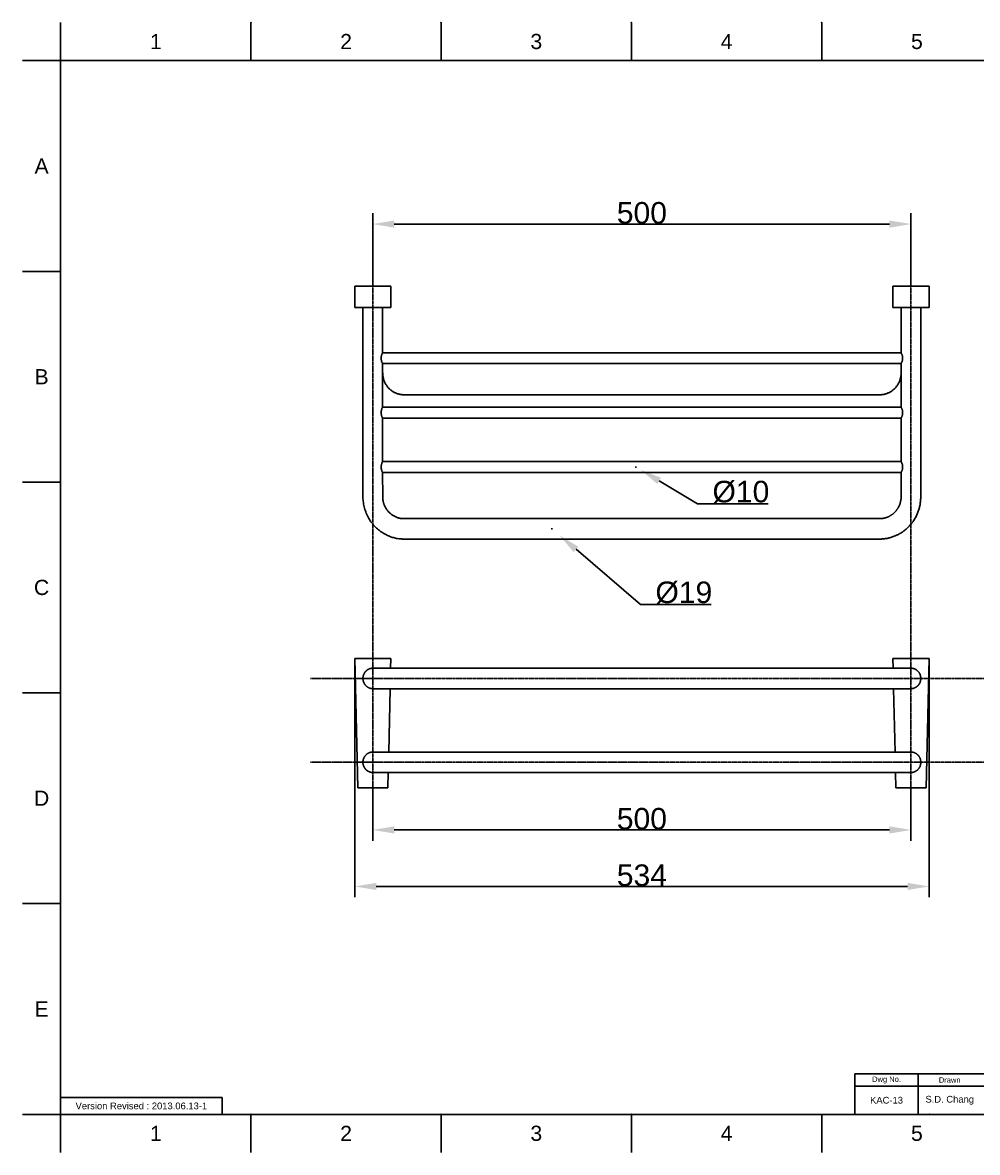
# Model space of a CAD drawing. Header units: millimetres. Extents: x 580 to 2065, y -13 to 1037.
# Drawn here: x 580 to 1467, y -13 to 1037 of the extents above; entities that cross this region are included whole.
import ezdxf

# ---------------------------------------------------------------- set-up
doc = ezdxf.new("R2010")
doc.units = ezdxf.units.MM
doc.header["$LTSCALE"] = 0.1
doc.linetypes.add('CENTER', pattern=[0.6, 0.375, -0.075, 0.075, -0.075])
for name, color, linetype in [('______', 1, 'CENTER'), ('DEFAULT', 7, 'Continuous'), ('FORM', 7, 'Continuous'), ('INLINE', 3, 'Continuous'), ('OUTLINE', 2, 'Continuous'), ('TEXT', 2, 'Continuous')]:
    doc.layers.add(name, color=color, linetype=linetype)
doc.styles.add('ARIAL', font='arial_0.ttf')
doc.styles.get("Standard").update_dxf_attribs({"font": 'arial_0.ttf'})
doc.dimstyles.new('DIMENSION STYLE 01', dxfattribs={"dimtxt": 20, "dimasz": 20, "dimexe": 10, "dimexo": 0.5, "dimgap": 0.09, "dimtad": 1, "dimtoh": 1, "dimdec": 0, "dimzin": 0, "dimdsep": 46, "dimtxsty": 'ARIAL', "dimcen": 0.5, "dimadec": 1, "dimazin": 0, "dimtfac": 1, "dimtdec": 4, "dimtofl": 0, "dimtmove": 0, "dimatfit": 3, "dimfxl": 1, "dimtolj": 1, "dimtzin": 0, "dimarcsym": 0})

# ---------------------------------------------------------------- blocks, each defined once
blk = doc.blocks.new('*D57')
at = {"layer": 'DEFAULT', "color": 0, "lineweight": -2, "transparency": 16777216}
for p, q in [((905.2, 325.2), (905.2, 276.4)), ((1405.2, 325.2), (1405.2, 276.4)), ((925.2, 286.4), (1385.2, 286.4))]:
    blk.add_line(p, q, dxfattribs=at)
at = {"layer": 'DEFAULT', "color": 0, "transparency": 16777216}
for points in [[(925.2, 289.8), (925.2, 283.1), (905.2, 286.4)], [(1385.2, 289.8), (1385.2, 283.1), (1405.2, 286.4)]]:
    blk.add_solid(points, dxfattribs=at)
at = {"layer": 'Defpoints', "color": 0, "transparency": 16777216}
for p in [(905.2, 325.7), (1405.2, 325.7), (1405.2, 286.4)]:
    blk.add_point(p, dxfattribs=at)
at = {"layer": 'DEFAULT', "color": 0, "transparency": 16777216, "insert": (1155.2, 296.7), "char_height": 20, "attachment_point": 5, "style": 'ARIAL'}
blk.add_mtext('\\A1;500', dxfattribs=at)
blk = doc.blocks.new('*D64')
at = {"layer": 'DEFAULT', "color": 0, "lineweight": -2, "transparency": 16777216}
for p, q in [((888.4, 445.2), (888.4, 223.9)), ((1422, 445.2), (1422, 223.9)), ((908.4, 233.9), (1402, 233.9))]:
    blk.add_line(p, q, dxfattribs=at)
at = {"layer": 'DEFAULT', "color": 0, "transparency": 16777216}
for points in [[(908.4, 237.2), (908.4, 230.6), (888.4, 233.9)], [(1402, 237.2), (1402, 230.6), (1422, 233.9)]]:
    blk.add_solid(points, dxfattribs=at)
at = {"layer": 'Defpoints', "color": 0, "transparency": 16777216}
for p in [(888.4, 445.7), (1422, 445.7), (1422, 233.9)]:
    blk.add_point(p, dxfattribs=at)
at = {"layer": 'DEFAULT', "color": 0, "transparency": 16777216, "insert": (1155.2, 244.2), "char_height": 20, "attachment_point": 5, "style": 'ARIAL'}
blk.add_mtext('\\A1;534', dxfattribs=at)
blk = doc.blocks.new('*D65')
at = {"layer": 'DEFAULT', "color": 0, "lineweight": -2, "transparency": 16777216}
for p, q in [((905.2, 792.3), (905.2, 859.5)), ((1405.2, 792.3), (1405.2, 859.5)), ((925.2, 849.5), (1385.2, 849.5))]:
    blk.add_line(p, q, dxfattribs=at)
at = {"layer": 'DEFAULT', "color": 0, "transparency": 16777216}
for points in [[(925.2, 852.8), (925.2, 846.1), (905.2, 849.5)], [(1385.2, 852.8), (1385.2, 846.1), (1405.2, 849.5)]]:
    blk.add_solid(points, dxfattribs=at)
at = {"layer": 'Defpoints', "color": 0, "transparency": 16777216}
for p in [(1405.2, 849.5), (905.2, 791.8), (1405.2, 791.8)]:
    blk.add_point(p, dxfattribs=at)
at = {"layer": 'DEFAULT', "color": 0, "transparency": 16777216, "insert": (1155.2, 859.8), "char_height": 20, "attachment_point": 5, "style": 'ARIAL'}
blk.add_mtext('\\A1;500', dxfattribs=at)
blk = doc.blocks.new('*D62')
at = {"layer": 'DEFAULT', "color": 0, "lineweight": -2, "transparency": 16777216}
for p, q in [((1149.2, 623.7), (1150.2, 623.7)), ((1149.7, 623.2), (1149.7, 624.2)), ((1206.9, 589.6), (1171.2, 610.9)), ((1272.4, 589.6), (1206.9, 589.6))]:
    blk.add_line(p, q, dxfattribs=at)
at = {"layer": 'DEFAULT', "color": 0, "transparency": 16777216}
blk.add_solid([(1172.9, 613.7), (1169.5, 608), (1154, 621.1)], dxfattribs=at)
at = {"layer": 'Defpoints', "color": 0, "transparency": 16777216}
for p in [(1145.4, 626.2), (1154, 621.1)]:
    blk.add_point(p, dxfattribs=at)
at = {"layer": 'DEFAULT', "color": 0, "transparency": 16777216, "insert": (1247.2, 600.5), "char_height": 20, "attachment_point": 5, "style": 'ARIAL'}
blk.add_mtext('\\A1;Ø10', dxfattribs=at)
blk = doc.blocks.new('*D59')
at = {"layer": 'DEFAULT', "color": 0, "lineweight": -2, "transparency": 16777216}
for p, q in [((1071.1, 566.3), (1072.1, 566.3)), ((1071.6, 565.8), (1071.6, 566.8)), ((1153.8, 496), (1094, 547.2)), ((1219.5, 496), (1153.8, 496))]:
    blk.add_line(p, q, dxfattribs=at)
at = {"layer": 'DEFAULT', "color": 0, "transparency": 16777216}
blk.add_solid([(1096.2, 549.7), (1091.8, 544.6), (1078.8, 560.1)], dxfattribs=at)
at = {"layer": 'Defpoints', "color": 0, "transparency": 16777216}
for p in [(1064.3, 572.5), (1078.8, 560.1)]:
    blk.add_point(p, dxfattribs=at)
at = {"layer": 'DEFAULT', "color": 0, "transparency": 16777216, "insert": (1194.2, 506.9), "char_height": 20, "attachment_point": 5, "style": 'ARIAL'}
blk.add_mtext('\\A1;Ø19', dxfattribs=at)

msp = doc.modelspace()

# ---------------------------------------------------------------- linework, layer by layer
for p, q in [((615.2, 1001.4), (615.2, 1036.7)), ((792, 1001.4), (792, 1036.7)), ((968.7, 1001.4), (968.7, 1036.7)), ((1145.5, 1001.4), (1145.5, 1036.7)), ((1322.3, 1001.4), (1322.3, 1036.7)), ((615.2, 1001.4), (579.9, 1001.4)), ((2029.4, 1001.4), (615.2, 1001.4)), ((615.2, 1001.4), (615.2, 22.1)), ((615.2, 805.5), (579.9, 805.5)), ((615.2, 609.7), (579.9, 609.7)), ((615.2, 413.8), (579.9, 413.8)), ((615.2, 217.9), (579.9, 217.9)), ((615.2, 22.1), (579.9, 22.1)), ((615.2, 22.1), (2029.4, 22.1)), ((615.2, 22.1), (615.2, -13.3)), ((792, 22.1), (792, -13.3)), ((968.7, 22.1), (968.7, -13.3)), ((1145.5, 22.1), (1145.5, -13.3)), ((1322.3, 22.1), (1322.3, -13.3))]:
    msp.add_line(p, q)
for p in [(792, 1036.7), (968.7, 1036.7), (1145.5, 1036.7), (1322.3, 1036.7), (792, 22.1), (968.7, 22.1), (1145.5, 22.1), (1422.3, 22.1)]:
    msp.add_point(p)
at = {"layer": '______'}
for p, q in [((905.2, 813.4), (905.2, 295.7)), ((1405.2, 813.4), (1405.2, 295.7)), ((847.2, 427.2), (1828.6, 427.2)), ((847.2, 349.3), (1828.6, 349.3))]:
    msp.add_line(p, q, dxfattribs=at)
at = {"layer": 'FORM'}
for p, q in [((1353.1, 59.6), (2029.4, 59.6)), ((1353.1, 59.6), (1353.1, 22.1)), ((1411.9, 59.6), (1411.9, 22.1)), ((1529.4, 48.3), (1353.1, 48.3))]:
    msp.add_line(p, q, dxfattribs=at)
msp.add_lwpolyline([(615.2, 22.1), (765.2, 22.1), (765.2, 37.7), (615.2, 37.7)], close=True, dxfattribs=at)
at = {"layer": 'INLINE'}
for p, q in [((922, 791.8), (888.4, 791.8)), ((888.4, 791.8), (888.4, 771.8)), ((922, 771.8), (922, 791.8)), ((1388.4, 771.8), (1388.4, 791.8)), ((1388.4, 791.8), (1422, 791.8)), ((1422, 791.8), (1422, 771.8)), ((888.4, 771.8), (922, 771.8)), ((1422, 771.8), (1388.4, 771.8)), ((891.2, 325.7), (888.4, 445.7)), ((888.4, 445.7), (922, 445.7)), ((922, 445.7), (921.8, 436.7)), ((1422, 445.7), (1388.4, 445.7)), ((1388.4, 445.7), (1388.6, 436.7)), ((1419.2, 325.7), (1422, 445.7)), ((899.7, 434.8), (899.7, 434.8)), ((899.9, 434.9), (899.8, 434.9)), ((900.1, 435.1), (900.1, 435.1)), ((921.4, 417.7), (920, 358.8)), ((1389.1, 417.7), (1390.5, 358.8)), ((899.9, 357), (899.8, 357)), ((900, 357.1), (900, 357.1)), ((900.1, 357.2), (900.1, 357.2)), ((900.2, 357.3), (900.2, 357.3)), ((898.8, 342.5), (898.9, 342.4)), ((919.5, 339.8), (919.2, 325.7)), ((1390.9, 339.8), (1391.2, 325.7)), ((919.2, 325.7), (891.2, 325.7)), ((1391.2, 325.7), (1419.2, 325.7))]:
    msp.add_line(p, q, dxfattribs=at)
at = {"layer": 'OUTLINE'}
for p, q in [((896.1, 595.3), (896.1, 771.8)), ((914.3, 729.8), (914.3, 771.8)), ((1396.1, 771.8), (1396.1, 729.8)), ((1414.3, 771.8), (1414.3, 595.3)), ((913, 725.6), (913.1, 725.9)), ((913, 725.3), (913, 725.6)), ((913, 724.9), (913, 725.3)), ((913, 724.6), (913, 724.9)), ((913, 724.3), (913, 724.6)), ((913.1, 726.3), (913.2, 726.6)), ((913.1, 725.9), (913.1, 726.3)), ((913.2, 726.9), (913.3, 727.3)), ((913.2, 726.6), (913.2, 726.9)), ((913.3, 727.3), (913.4, 727.6)), ((913.4, 727.6), (913.5, 727.9)), ((913.5, 727.9), (913.6, 728.2)), ((913.6, 728.2), (913.7, 728.6)), ((913.7, 728.6), (913.9, 728.9)), ((913.9, 728.9), (914, 729.2)), ((914, 729.2), (914.2, 729.5)), ((914.2, 729.5), (914.3, 729.8)), ((1396.1, 729.8), (914.3, 729.8)), ((1396.1, 729.8), (1396.2, 729.5)), ((1396.2, 729.5), (1396.4, 729.2)), ((1396.4, 729.2), (1396.5, 728.9)), ((1396.5, 728.9), (1396.7, 728.6)), ((1396.7, 728.6), (1396.8, 728.2)), ((1396.8, 728.2), (1396.9, 727.9)), ((1396.9, 727.9), (1397, 727.6)), ((1397, 727.6), (1397.1, 727.3)), ((1397.1, 727.3), (1397.2, 726.9)), ((1397.2, 726.9), (1397.3, 726.6)), ((1397.3, 726.6), (1397.3, 726.3)), ((1397.3, 726.3), (1397.4, 725.9)), ((1397.4, 725.9), (1397.4, 725.6)), ((1397.4, 725.6), (1397.4, 725.3)), ((1397.4, 725.3), (1397.4, 724.9)), ((1397.4, 724.9), (1397.4, 724.6)), ((1397.4, 724.6), (1397.4, 724.3)), ((896.1, 711.1), (896.1, 714.1)), ((913, 723.9), (913, 724.3)), ((913.1, 723.6), (913, 723.9)), ((913.1, 723.2), (913.1, 723.6)), ((913.2, 722.9), (913.1, 723.2)), ((913.2, 722.6), (913.2, 722.9)), ((913.3, 722.3), (913.2, 722.6)), ((913.4, 721.9), (913.3, 722.3)), ((913.5, 721.6), (913.4, 721.9)), ((913.6, 721.3), (913.5, 721.6)), ((913.7, 721), (913.6, 721.3)), ((913.9, 720.7), (913.7, 721)), ((914, 720.4), (913.9, 720.7)), ((914.2, 720.1), (914, 720.4)), ((914.3, 719.8), (914.2, 720.1)), ((1396.1, 719.8), (914.3, 719.8)), ((914.3, 679.2), (914.3, 719.8)), ((1396.2, 720.1), (1396.1, 719.8)), ((1396.1, 679.2), (1396.1, 719.8)), ((1396.4, 720.4), (1396.2, 720.1)), ((1396.5, 720.7), (1396.4, 720.4)), ((1396.7, 721), (1396.5, 720.7)), ((1396.8, 721.3), (1396.7, 721)), ((1396.9, 721.6), (1396.8, 721.3)), ((1397, 721.9), (1396.9, 721.6)), ((1397.1, 722.3), (1397, 721.9)), ((1397.2, 722.6), (1397.1, 722.3)), ((1397.3, 722.9), (1397.2, 722.6)), ((1397.4, 723.6), (1397.3, 723.2)), ((1397.3, 723.2), (1397.3, 722.9)), ((1397.4, 724.3), (1397.4, 723.9)), ((1397.4, 723.9), (1397.4, 723.6)), ((914.3, 711.6), (914.4, 711)), ((914.4, 711), (914.4, 710.3)), ((914.4, 710.3), (914.4, 709.7)), ((914.4, 709.7), (914.5, 709.1)), ((914.5, 709.1), (914.5, 708.6)), ((914.5, 708.6), (914.6, 708)), ((914.6, 708), (914.7, 707.4)), ((914.7, 707.4), (914.9, 706.8)), ((914.9, 706.8), (915, 706.2)), ((915, 706.2), (915.2, 705.6)), ((915.2, 705.6), (915.3, 705)), ((915.3, 705), (915.5, 704.4)), ((915.5, 704.4), (915.7, 703.8)), ((915.7, 703.8), (916, 703.2)), ((1394.5, 703.2), (1394.7, 703.8)), ((1394.7, 703.8), (1394.9, 704.4)), ((1394.9, 704.4), (1395.1, 705)), ((1395.1, 705), (1395.3, 705.6)), ((1395.3, 705.6), (1395.4, 706.2)), ((1395.4, 706.2), (1395.6, 706.8)), ((1395.6, 706.8), (1395.7, 707.4)), ((1395.7, 707.4), (1395.8, 708)), ((1395.8, 708), (1395.9, 708.6)), ((1395.9, 708.6), (1396, 709.2)), ((1396, 709.7), (1396.1, 710.3)), ((1396, 709.2), (1396, 709.7)), ((1396.1, 710.9), (1396.1, 711.5)), ((1396.1, 710.3), (1396.1, 710.9)), ((1414.3, 713.4), (1414.3, 711.1)), ((916, 703.2), (916.2, 702.6)), ((916.2, 702.6), (916.5, 702)), ((916.5, 702), (916.8, 701.5)), ((916.8, 701.5), (917.1, 700.9)), ((917.1, 700.9), (917.4, 700.4)), ((917.4, 700.4), (917.8, 699.8)), ((917.8, 699.8), (918.1, 699.3)), ((918.1, 699.3), (918.5, 698.8)), ((918.5, 698.8), (918.9, 698.2)), ((918.9, 698.2), (919.3, 697.7)), ((919.3, 697.7), (919.8, 697.2)), ((919.8, 697.2), (920.2, 696.8)), ((920.2, 696.8), (920.7, 696.3)), ((920.7, 696.3), (921.1, 695.9)), ((921.1, 695.9), (921.6, 695.5)), ((921.6, 695.5), (922.1, 695)), ((922.1, 695), (922.6, 694.7)), ((922.6, 694.7), (923.2, 694.3)), ((923.2, 694.3), (923.7, 693.9)), ((923.7, 693.9), (924.2, 693.6)), ((924.2, 693.6), (924.8, 693.3)), ((924.8, 693.3), (925.3, 693)), ((1385.1, 693), (1385.7, 693.3)), ((1385.7, 693.3), (1386.2, 693.6)), ((1386.2, 693.6), (1386.7, 693.9)), ((1386.7, 693.9), (1387.3, 694.3)), ((1387.3, 694.3), (1387.8, 694.7)), ((1387.8, 694.7), (1388.3, 695)), ((1388.3, 695), (1388.8, 695.5)), ((1388.8, 695.5), (1389.3, 695.9)), ((1389.3, 695.9), (1389.8, 696.3)), ((1389.8, 696.3), (1390.2, 696.8)), ((1390.2, 696.8), (1390.7, 697.2)), ((1390.7, 697.2), (1391.1, 697.7)), ((1391.1, 697.7), (1391.5, 698.2)), ((1391.5, 698.2), (1391.9, 698.8)), ((1391.9, 698.8), (1392.3, 699.3)), ((1392.3, 699.3), (1392.6, 699.8)), ((1392.6, 699.8), (1393, 700.4)), ((1393, 700.4), (1393.3, 700.9)), ((1393.3, 700.9), (1393.6, 701.5)), ((1393.6, 701.5), (1393.9, 702)), ((1393.9, 702), (1394.2, 702.6)), ((1394.2, 702.6), (1394.5, 703.2)), ((925.3, 693), (925.9, 692.7)), ((925.9, 692.7), (926.4, 692.5)), ((926.4, 692.5), (927, 692.2)), ((927, 692.2), (927.6, 692)), ((927.6, 692), (928.1, 691.8)), ((928.1, 691.8), (928.7, 691.6)), ((928.7, 691.6), (929.3, 691.5)), ((929.3, 691.5), (929.9, 691.3)), ((929.9, 691.3), (930.5, 691.2)), ((930.5, 691.2), (931, 691.1)), ((931, 691.1), (931.6, 691)), ((931.6, 691), (932.2, 691)), ((932.2, 691), (932.7, 690.9)), ((932.7, 690.9), (933, 690.9)), ((933, 690.9), (933.3, 690.9)), ((933.3, 690.9), (1371.2, 690.9)), ((1371.2, 690.9), (1377.1, 690.9)), ((1377.1, 690.9), (1377.4, 690.9)), ((1377.4, 690.9), (1377.7, 690.9)), ((1377.7, 690.9), (1378.3, 691)), ((1378.3, 691), (1378.8, 691)), ((1378.8, 691), (1379.4, 691.1)), ((1379.4, 691.1), (1380, 691.2)), ((1380, 691.2), (1380.5, 691.3)), ((1380.5, 691.3), (1381.1, 691.5)), ((1381.1, 691.5), (1381.7, 691.6)), ((1381.7, 691.6), (1382.3, 691.8)), ((1382.3, 691.8), (1382.9, 692)), ((1382.9, 692), (1383.4, 692.2)), ((1383.4, 692.2), (1384, 692.5)), ((1384, 692.5), (1384.5, 692.7)), ((1384.5, 692.7), (1385.1, 693)), ((913, 675.1), (913.1, 675.4)), ((913, 674.7), (913, 675.1)), ((913, 674.4), (913, 674.7)), ((913, 674.1), (913, 674.4)), ((913, 673.7), (913, 674.1)), ((913, 673.4), (913, 673.7)), ((913.1, 673), (913, 673.4)), ((913.1, 675.7), (913.2, 676.1)), ((913.1, 675.4), (913.1, 675.7)), ((913.1, 672.7), (913.1, 673)), ((913.2, 672.4), (913.1, 672.7)), ((913.2, 676.4), (913.3, 676.7)), ((913.2, 676.1), (913.2, 676.4)), ((913.2, 672), (913.2, 672.4)), ((913.3, 671.7), (913.2, 672)), ((913.3, 676.7), (913.4, 677.1)), ((913.4, 677.1), (913.5, 677.4)), ((913.5, 677.4), (913.6, 677.7)), ((913.6, 677.7), (913.7, 678)), ((913.7, 678), (913.9, 678.3)), ((913.9, 678.3), (914, 678.6)), ((914, 678.6), (914.2, 678.9)), ((914.2, 678.9), (914.3, 679.2)), ((914.3, 679.2), (1396.1, 679.2)), ((1396.1, 679.2), (1396.2, 678.9)), ((1396.2, 678.9), (1396.4, 678.6)), ((1396.4, 678.6), (1396.5, 678.3)), ((1396.5, 678.3), (1396.7, 678)), ((1396.7, 678), (1396.8, 677.7)), ((1396.8, 677.7), (1396.9, 677.4)), ((1396.9, 677.4), (1397, 677.1)), ((1397, 677.1), (1397.1, 676.7)), ((1397.1, 676.7), (1397.2, 676.4)), ((1397.2, 672), (1397.1, 671.7)), ((1397.2, 676.4), (1397.3, 676.1)), ((1397.3, 672.4), (1397.2, 672)), ((1397.3, 676.1), (1397.3, 675.7)), ((1397.3, 675.7), (1397.4, 675.4)), ((1397.4, 673), (1397.3, 672.7)), ((1397.3, 672.7), (1397.3, 672.4)), ((1397.4, 675.4), (1397.4, 675.1)), ((1397.4, 675.1), (1397.4, 674.7)), ((1397.4, 674.7), (1397.4, 674.4)), ((1397.4, 674.4), (1397.4, 674.1)), ((1397.4, 674.1), (1397.4, 673.7)), ((1397.4, 673.7), (1397.4, 673.4)), ((1397.4, 673.4), (1397.4, 673)), ((913.4, 671.4), (913.3, 671.7)), ((913.5, 671.1), (913.4, 671.4)), ((913.6, 670.7), (913.5, 671.1)), ((913.7, 670.4), (913.6, 670.7)), ((913.9, 670.1), (913.7, 670.4)), ((914, 669.8), (913.9, 670.1)), ((914.2, 669.5), (914, 669.8)), ((914.3, 669.2), (914.2, 669.5)), ((914.3, 669.2), (914.3, 628.7)), ((1396.1, 669.2), (914.3, 669.2)), ((1396.2, 669.5), (1396.1, 669.2)), ((1396.1, 628.7), (1396.1, 669.2)), ((1396.4, 669.8), (1396.2, 669.5)), ((1396.5, 670.1), (1396.4, 669.8)), ((1396.7, 670.4), (1396.5, 670.1)), ((1396.8, 670.7), (1396.7, 670.4)), ((1396.9, 671.1), (1396.8, 670.7)), ((1397, 671.4), (1396.9, 671.1)), ((1397.1, 671.7), (1397, 671.4)), ((913.1, 624.9), (913, 624.5)), ((913, 624.5), (913, 624.2)), ((913, 624.2), (913, 623.8)), ((913, 623.8), (913, 623.5)), ((913, 623.5), (913, 623.2)), ((913, 623.2), (913, 622.8)), ((913, 622.8), (913.1, 622.5)), ((913.2, 625.5), (913.1, 625.2)), ((913.1, 625.2), (913.1, 624.9)), ((913.1, 622.5), (913.1, 622.2)), ((913.1, 622.2), (913.2, 621.8)), ((913.3, 626.2), (913.2, 625.9)), ((913.2, 625.9), (913.2, 625.5)), ((913.2, 621.8), (913.2, 621.5)), ((913.2, 621.5), (913.3, 621.2)), ((913.4, 626.5), (913.3, 626.2)), ((913.3, 621.2), (913.4, 620.8)), ((913.5, 626.8), (913.4, 626.5)), ((913.4, 620.8), (913.5, 620.5)), ((913.6, 627.2), (913.5, 626.8)), ((913.5, 620.5), (913.6, 620.2)), ((913.7, 627.5), (913.6, 627.2)), ((913.6, 620.2), (913.7, 619.9)), ((913.9, 627.8), (913.7, 627.5)), ((913.7, 619.9), (913.9, 619.6)), ((914, 628.1), (913.9, 627.8)), ((913.9, 619.6), (914, 619.3)), ((914.2, 628.4), (914, 628.1)), ((914.3, 628.7), (914.2, 628.4)), ((1396.1, 628.7), (914.3, 628.7)), ((1396.2, 628.4), (1396.1, 628.7)), ((1396.4, 628.1), (1396.2, 628.4)), ((1396.5, 627.8), (1396.4, 628.1)), ((1396.4, 619.3), (1396.5, 619.6)), ((1396.7, 627.5), (1396.5, 627.8)), ((1396.5, 619.6), (1396.7, 619.9)), ((1396.8, 627.2), (1396.7, 627.5)), ((1396.7, 619.9), (1396.8, 620.2)), ((1396.9, 626.8), (1396.8, 627.2)), ((1396.8, 620.2), (1396.9, 620.5)), ((1397, 626.5), (1396.9, 626.8)), ((1396.9, 620.5), (1397, 620.8)), ((1397.1, 626.2), (1397, 626.5)), ((1397, 620.8), (1397.1, 621.2)), ((1397.2, 625.9), (1397.1, 626.2)), ((1397.1, 621.2), (1397.2, 621.5)), ((1397.3, 625.5), (1397.2, 625.9)), ((1397.2, 621.5), (1397.3, 621.8)), ((1397.3, 625.2), (1397.3, 625.5)), ((1397.4, 624.9), (1397.3, 625.2)), ((1397.3, 622.2), (1397.4, 622.5)), ((1397.3, 621.8), (1397.3, 622.2)), ((1397.4, 624.5), (1397.4, 624.9)), ((1397.4, 624.2), (1397.4, 624.5)), ((1397.4, 623.8), (1397.4, 624.2)), ((1397.4, 623.5), (1397.4, 623.8)), ((1397.4, 623.2), (1397.4, 623.5)), ((1397.4, 622.8), (1397.4, 623.2)), ((1397.4, 622.5), (1397.4, 622.8)), ((914, 619.3), (914.2, 619)), ((914.2, 619), (914.3, 618.7)), ((914.3, 618.7), (1396.1, 618.7)), ((914.3, 618.7), (914.4, 595.8)), ((1396.1, 618.7), (1396.2, 619)), ((1396.1, 596.8), (1396.1, 618.7)), ((1396.2, 619), (1396.4, 619.3)), ((896.1, 594.2), (896.1, 595.3)), ((896.2, 593), (896.1, 594.2)), ((896.3, 591.9), (896.2, 593)), ((896.5, 590.6), (896.3, 591.9)), ((896.7, 589.3), (896.5, 590.6)), ((896.9, 588), (896.7, 589.3)), ((897.2, 586.8), (896.9, 588)), ((914.4, 595.8), (914.4, 595)), ((914.4, 595), (914.4, 594.6)), ((914.4, 594.6), (914.4, 594.2)), ((914.4, 594.2), (914.5, 593.7)), ((914.5, 593.7), (914.6, 593.3)), ((914.6, 593.3), (914.6, 592.8)), ((914.6, 592.8), (914.7, 592.3)), ((914.7, 592.3), (914.8, 591.8)), ((914.8, 591.8), (914.9, 591.4)), ((914.9, 591.4), (915, 590.9)), ((915, 590.9), (915.2, 590.5)), ((915.2, 590.5), (915.3, 590.1)), ((915.3, 590.1), (915.4, 589.7)), ((915.4, 589.7), (915.5, 589.3)), ((915.5, 589.3), (915.7, 588.8)), ((915.7, 588.8), (915.9, 588.4)), ((915.9, 588.4), (916, 588)), ((916, 588), (916.3, 587.4)), ((1394.3, 587.8), (1394.5, 588.3)), ((1394.5, 588.3), (1394.7, 588.8)), ((1394.7, 588.8), (1394.9, 589.3)), ((1394.9, 589.3), (1395.1, 589.9)), ((1395.1, 589.9), (1395.2, 590.4)), ((1395.2, 590.4), (1395.4, 590.9)), ((1395.4, 590.9), (1395.5, 591.5)), ((1395.5, 591.5), (1395.6, 592)), ((1395.6, 592), (1395.7, 592.5)), ((1395.7, 592.5), (1395.8, 593.1)), ((1395.8, 593.1), (1395.9, 593.6)), ((1395.9, 593.6), (1396, 594.2)), ((1396, 595.1), (1396.1, 595.5)), ((1396, 594.7), (1396, 595.1)), ((1396, 594.2), (1396, 594.7)), ((1396.1, 595.5), (1396.1, 596.8)), ((1413.6, 588.6), (1413.4, 587.7)), ((1413.8, 589.6), (1413.6, 588.6)), ((1413.9, 590.5), (1413.8, 589.6)), ((1414.1, 591.4), (1413.9, 590.5)), ((1414.2, 592.4), (1414.1, 591.4)), ((1414.3, 594.3), (1414.2, 593.4)), ((1414.2, 593.4), (1414.2, 592.4)), ((1414.3, 595.3), (1414.3, 594.3)), ((897.5, 585.5), (897.2, 586.8)), ((897.9, 584.3), (897.5, 585.5)), ((898.3, 583.1), (897.9, 584.3)), ((898.7, 581.9), (898.3, 583.1)), ((899.2, 580.7), (898.7, 581.9)), ((899.7, 579.5), (899.2, 580.7)), ((900.2, 578.3), (899.7, 579.5)), ((900.8, 577.2), (900.2, 578.3)), ((916.3, 587.4), (916.6, 586.8)), ((916.6, 586.8), (916.9, 586.2)), ((916.9, 586.2), (917.2, 585.6)), ((917.2, 585.6), (917.6, 585)), ((917.6, 585), (918, 584.5)), ((918, 584.5), (918.4, 583.9)), ((918.4, 583.9), (918.8, 583.4)), ((918.8, 583.4), (919.2, 582.9)), ((919.2, 582.9), (919.6, 582.4)), ((919.6, 582.4), (920.1, 581.9)), ((920.1, 581.9), (920.5, 581.4)), ((920.5, 581.4), (921, 580.9)), ((921, 580.9), (921.5, 580.5)), ((921.5, 580.5), (922, 580.1)), ((922, 580.1), (922.5, 579.7)), ((922.5, 579.7), (923.1, 579.3)), ((923.1, 579.3), (923.6, 578.9)), ((923.6, 578.9), (924.2, 578.5)), ((924.2, 578.5), (924.8, 578.2)), ((924.8, 578.2), (925.4, 577.9)), ((925.4, 577.9), (926, 577.6)), ((926, 577.6), (926.6, 577.3)), ((1384, 577.4), (1384.3, 577.5)), ((1384.3, 577.5), (1384.6, 577.7)), ((1384.6, 577.7), (1384.9, 577.8)), ((1384.9, 577.8), (1385.3, 578)), ((1385.3, 578), (1385.6, 578.2)), ((1385.6, 578.2), (1385.9, 578.4)), ((1385.9, 578.4), (1386.2, 578.6)), ((1386.2, 578.6), (1386.6, 578.8)), ((1386.6, 578.8), (1386.9, 579)), ((1386.9, 579), (1387.2, 579.2)), ((1387.2, 579.2), (1387.5, 579.4)), ((1387.5, 579.4), (1387.8, 579.6)), ((1387.8, 579.6), (1388.1, 579.8)), ((1388.1, 579.8), (1388.4, 580)), ((1388.4, 580), (1388.7, 580.3)), ((1388.7, 580.3), (1388.9, 580.5)), ((1388.9, 580.5), (1389.2, 580.8)), ((1389.2, 580.8), (1389.5, 581)), ((1389.5, 581), (1389.8, 581.3)), ((1389.8, 581.3), (1390, 581.5)), ((1390, 581.5), (1390.3, 581.8)), ((1390.3, 581.8), (1390.5, 582.1)), ((1390.5, 582.1), (1390.8, 582.3)), ((1390.8, 582.3), (1391, 582.6)), ((1391, 582.6), (1391.3, 582.9)), ((1391.3, 582.9), (1391.5, 583.2)), ((1391.5, 583.2), (1391.8, 583.5)), ((1391.8, 583.5), (1392, 583.8)), ((1392, 583.8), (1392.2, 584.1)), ((1392.2, 584.1), (1392.4, 584.4)), ((1392.4, 584.4), (1392.6, 584.7)), ((1392.6, 584.7), (1392.9, 585.1)), ((1392.9, 585.1), (1393.1, 585.4)), ((1393.1, 585.4), (1393.3, 585.7)), ((1393.3, 585.7), (1393.4, 586.1)), ((1393.4, 586.1), (1393.6, 586.4)), ((1393.6, 586.4), (1393.9, 586.9)), ((1393.9, 586.9), (1394.1, 587.3)), ((1394.1, 587.3), (1394.3, 587.8)), ((1409.9, 577.7), (1409.4, 576.9)), ((1410.3, 578.5), (1409.9, 577.7)), ((1410.6, 579.3), (1410.3, 578.5)), ((1411, 580.1), (1410.6, 579.3)), ((1411.3, 580.9), (1411, 580.1)), ((1411.7, 581.7), (1411.3, 580.9)), ((1412, 582.6), (1411.7, 581.7)), ((1412.3, 583.4), (1412, 582.6)), ((1412.5, 584.3), (1412.3, 583.4)), ((1412.8, 585.1), (1412.5, 584.3)), ((1413, 586), (1412.8, 585.1)), ((1413.2, 586.9), (1413, 586)), ((1413.4, 587.7), (1413.2, 586.9)), ((901.5, 576), (900.8, 577.2)), ((902.1, 574.9), (901.5, 576)), ((902.8, 573.8), (902.1, 574.9)), ((903.5, 572.8), (902.8, 573.8)), ((904.3, 571.8), (903.5, 572.8)), ((905.1, 570.8), (904.3, 571.8)), ((905.9, 569.8), (905.1, 570.8)), ((906.8, 568.8), (905.9, 569.8)), ((907.7, 567.9), (906.8, 568.8)), ((908.6, 567), (907.7, 567.9)), ((909.5, 566.2), (908.6, 567)), ((926.6, 577.3), (927.2, 577.1)), ((927.2, 577.1), (927.9, 576.8)), ((927.9, 576.8), (928.5, 576.6)), ((928.5, 576.6), (929.1, 576.5)), ((929.1, 576.5), (929.8, 576.3)), ((929.8, 576.3), (930.4, 576.2)), ((930.4, 576.2), (931, 576)), ((931, 576), (931.7, 576)), ((931.7, 576), (932.3, 575.9)), ((932.3, 575.9), (932.7, 575.9)), ((932.7, 575.9), (933, 575.8)), ((933, 575.8), (933.3, 575.8)), ((933.3, 575.8), (1373.4, 575.8)), ((1373.4, 575.8), (1376.9, 575.8)), ((1376.9, 575.8), (1377.3, 575.8)), ((1377.3, 575.8), (1377.6, 575.8)), ((1377.6, 575.8), (1378, 575.9)), ((1378, 575.9), (1378.6, 575.9)), ((1378.6, 575.9), (1379.2, 576)), ((1379.2, 576), (1379.8, 576.1)), ((1379.8, 576.1), (1380.2, 576.2)), ((1380.2, 576.2), (1380.5, 576.3)), ((1380.5, 576.3), (1380.9, 576.4)), ((1380.9, 576.4), (1381.2, 576.4)), ((1381.2, 576.4), (1381.6, 576.5)), ((1381.6, 576.5), (1381.9, 576.6)), ((1381.9, 576.6), (1382.3, 576.8)), ((1382.3, 576.8), (1382.6, 576.9)), ((1382.6, 576.9), (1383, 577)), ((1383, 577), (1383.3, 577.1)), ((1383.3, 577.1), (1383.6, 577.2)), ((1383.6, 577.2), (1384, 577.4)), ((1401.9, 567.1), (1401.3, 566.5)), ((1402.5, 567.7), (1401.9, 567.1)), ((1403.2, 568.3), (1402.5, 567.7)), ((1403.8, 568.9), (1403.2, 568.3)), ((1404.3, 569.6), (1403.8, 568.9)), ((1404.9, 570.3), (1404.3, 569.6)), ((1405.5, 571), (1404.9, 570.3)), ((1406, 571.7), (1405.5, 571)), ((1406.6, 572.4), (1406, 571.7)), ((1407.1, 573.1), (1406.6, 572.4)), ((1407.6, 573.8), (1407.1, 573.1)), ((1408.1, 574.6), (1407.6, 573.8)), ((1408.6, 575.3), (1408.1, 574.6)), ((1409, 576.1), (1408.6, 575.3)), ((1409.4, 576.9), (1409, 576.1)), ((910.5, 565.3), (909.5, 566.2)), ((911.5, 564.6), (910.5, 565.3)), ((912.5, 563.8), (911.5, 564.6)), ((913.5, 563.1), (912.5, 563.8)), ((914.5, 562.4), (913.5, 563.1)), ((915.6, 561.8), (914.5, 562.4)), ((916.7, 561.2), (915.6, 561.8)), ((917.9, 560.6), (916.7, 561.2)), ((919, 560), (917.9, 560.6)), ((919.9, 559.6), (919, 560)), ((920.8, 559.3), (919.9, 559.6)), ((921.7, 558.9), (920.8, 559.3)), ((922.6, 558.6), (921.7, 558.9)), ((923.6, 558.3), (922.6, 558.6)), ((924.5, 558.1), (923.6, 558.3)), ((925.4, 557.8), (924.5, 558.1)), ((926.4, 557.6), (925.4, 557.8)), ((927.3, 557.4), (926.4, 557.6)), ((928.3, 557.3), (927.3, 557.4)), ((929.3, 557.1), (928.3, 557.3)), ((930.2, 557), (929.3, 557.1)), ((931.2, 556.9), (930.2, 557)), ((932.2, 556.9), (931.2, 556.9)), ((932.9, 556.8), (932.2, 556.9)), ((1373.2, 556.8), (932.9, 556.8)), ((1377.8, 556.8), (1373.2, 556.8)), ((1378.5, 556.9), (1377.8, 556.8)), ((1379.2, 556.9), (1378.5, 556.9)), ((1379.9, 557), (1379.2, 556.9)), ((1380.6, 557.1), (1379.9, 557)), ((1381.5, 557.2), (1380.6, 557.1)), ((1382.3, 557.3), (1381.5, 557.2)), ((1383.1, 557.4), (1382.3, 557.3)), ((1383.9, 557.6), (1383.1, 557.4)), ((1384.7, 557.8), (1383.9, 557.6)), ((1385.5, 558), (1384.7, 557.8)), ((1386.3, 558.2), (1385.5, 558)), ((1387.1, 558.4), (1386.3, 558.2)), ((1388, 558.7), (1387.1, 558.4)), ((1388.8, 559), (1388, 558.7)), ((1389.6, 559.3), (1388.8, 559)), ((1390.4, 559.6), (1389.6, 559.3)), ((1391.2, 559.9), (1390.4, 559.6)), ((1391.9, 560.3), (1391.2, 559.9)), ((1392.7, 560.7), (1391.9, 560.3)), ((1393.5, 561), (1392.7, 560.7)), ((1394.2, 561.5), (1393.5, 561)), ((1395, 561.9), (1394.2, 561.5)), ((1395.7, 562.3), (1395, 561.9)), ((1396.5, 562.8), (1395.7, 562.3)), ((1397.2, 563.3), (1396.5, 562.8)), ((1397.9, 563.8), (1397.2, 563.3)), ((1398.6, 564.3), (1397.9, 563.8)), ((1399.3, 564.8), (1398.6, 564.3)), ((1399.9, 565.3), (1399.3, 564.8)), ((1400.6, 565.9), (1399.9, 565.3)), ((1401.3, 566.5), (1400.6, 565.9)), ((896.7, 430.7), (896.6, 430.4)), ((896.8, 430.9), (896.7, 430.7)), ((896.9, 431.1), (896.8, 430.9)), ((897, 431.3), (896.9, 431.1)), ((897.1, 431.5), (897, 431.3)), ((897.2, 431.7), (897.1, 431.5)), ((897.3, 431.9), (897.2, 431.7)), ((897.4, 432.1), (897.3, 431.9)), ((897.5, 432.3), (897.4, 432.1)), ((897.6, 432.5), (897.5, 432.3)), ((897.8, 432.7), (897.6, 432.5)), ((897.9, 432.9), (897.8, 432.7)), ((898, 433.1), (897.9, 432.9)), ((898.2, 433.3), (898, 433.1)), ((898.3, 433.5), (898.2, 433.3)), ((898.4, 433.6), (898.3, 433.5)), ((898.6, 433.8), (898.4, 433.6)), ((898.8, 434), (898.6, 433.8)), ((898.9, 434.1), (898.8, 434)), ((899.1, 434.3), (898.9, 434.1)), ((899.2, 434.4), (899.1, 434.3)), ((899.4, 434.6), (899.2, 434.4)), ((899.6, 434.7), (899.4, 434.6)), ((899.8, 434.9), (899.6, 434.7)), ((899.9, 435), (899.8, 434.9)), ((900.1, 435.1), (899.9, 435)), ((900.3, 435.3), (900.1, 435.1)), ((900.5, 435.4), (900.3, 435.3)), ((900.7, 435.5), (900.5, 435.4)), ((900.9, 435.6), (900.7, 435.5)), ((901.1, 435.7), (900.9, 435.6)), ((901.3, 435.8), (901.1, 435.7)), ((901.5, 435.9), (901.3, 435.8)), ((901.7, 436), (901.5, 435.9)), ((901.9, 436.1), (901.7, 436)), ((902.1, 436.2), (901.9, 436.1)), ((902.4, 436.3), (902.1, 436.2)), ((902.6, 436.3), (902.4, 436.3)), ((902.8, 436.4), (902.6, 436.3)), ((903, 436.5), (902.8, 436.4)), ((903.2, 436.5), (903, 436.5)), ((903.4, 436.6), (903.2, 436.5)), ((903.7, 436.6), (903.4, 436.6)), ((903.9, 436.6), (903.7, 436.6)), ((904.1, 436.7), (903.9, 436.6)), ((904.3, 436.7), (904.1, 436.7)), ((904.6, 436.7), (904.3, 436.7)), ((904.8, 436.7), (904.6, 436.7)), ((905, 436.7), (904.8, 436.7)), ((905.2, 436.7), (905, 436.7)), ((1405.2, 436.7), (905.2, 436.7)), ((1405.4, 436.7), (1405.2, 436.7)), ((1405.7, 436.7), (1405.4, 436.7)), ((1405.9, 436.7), (1405.7, 436.7)), ((1406.1, 436.7), (1405.9, 436.7)), ((1406.3, 436.7), (1406.1, 436.7)), ((1406.5, 436.6), (1406.3, 436.7)), ((1406.8, 436.6), (1406.5, 436.6)), ((1407, 436.6), (1406.8, 436.6)), ((1407.2, 436.5), (1407, 436.6)), ((1407.4, 436.5), (1407.2, 436.5)), ((1407.6, 436.4), (1407.4, 436.5)), ((1407.9, 436.3), (1407.6, 436.4)), ((1408.1, 436.3), (1407.9, 436.3)), ((1408.3, 436.2), (1408.1, 436.3)), ((1408.5, 436.1), (1408.3, 436.2)), ((1408.7, 436), (1408.5, 436.1)), ((1408.9, 435.9), (1408.7, 436)), ((1409.1, 435.8), (1408.9, 435.9)), ((1409.3, 435.7), (1409.1, 435.8)), ((1409.5, 435.6), (1409.3, 435.7)), ((1409.7, 435.5), (1409.5, 435.6)), ((1409.9, 435.4), (1409.7, 435.5)), ((1410.1, 435.3), (1409.9, 435.4)), ((1410.3, 435.1), (1410.1, 435.3)), ((1410.5, 435), (1410.3, 435.1)), ((1410.7, 434.9), (1410.5, 435)), ((1410.8, 434.7), (1410.7, 434.9)), ((1411, 434.6), (1410.8, 434.7)), ((1411.2, 434.4), (1411, 434.6)), ((1411.4, 434.3), (1411.2, 434.4)), ((1411.5, 434.1), (1411.4, 434.3)), ((1411.7, 434), (1411.5, 434.1)), ((1411.8, 433.8), (1411.7, 434)), ((1412, 433.6), (1411.8, 433.8)), ((1412.1, 433.5), (1412, 433.6)), ((1412.3, 433.3), (1412.1, 433.5)), ((1412.4, 433.1), (1412.3, 433.3)), ((1412.5, 432.9), (1412.4, 433.1)), ((1412.7, 432.7), (1412.5, 432.9)), ((1412.8, 432.5), (1412.7, 432.7)), ((1412.9, 432.3), (1412.8, 432.5)), ((1413, 432.1), (1412.9, 432.3)), ((1413.2, 431.9), (1413, 432.1)), ((1413.3, 431.7), (1413.2, 431.9)), ((1413.4, 431.5), (1413.3, 431.7)), ((1413.5, 431.3), (1413.4, 431.5)), ((1413.6, 431.1), (1413.5, 431.3)), ((1413.7, 430.9), (1413.6, 431.1)), ((1413.7, 430.7), (1413.7, 430.9)), ((1413.8, 430.4), (1413.7, 430.7)), ((896.2, 428.6), (896.1, 428.4)), ((896.1, 428.4), (896.1, 428.2)), ((896.1, 428.2), (896.1, 427.9)), ((896.1, 427.9), (896.1, 427.7)), ((896.1, 427.7), (896.1, 427.5)), ((896.1, 427.5), (896.1, 427.2)), ((896.1, 427.2), (896.1, 427)), ((896.1, 427), (896.1, 426.8)), ((896.1, 426.8), (896.1, 426.6)), ((896.1, 426.6), (896.1, 426.3)), ((896.1, 426.3), (896.1, 426.1)), ((896.1, 426.1), (896.2, 425.9)), ((896.3, 429.3), (896.2, 429.1)), ((896.2, 429.1), (896.2, 428.8)), ((896.2, 428.8), (896.2, 428.6)), ((896.2, 425.9), (896.2, 425.6)), ((896.2, 425.6), (896.2, 425.4)), ((896.2, 425.4), (896.3, 425.2)), ((896.4, 429.8), (896.3, 429.5)), ((896.3, 429.5), (896.3, 429.3)), ((896.3, 425.2), (896.3, 424.9)), ((896.3, 424.9), (896.4, 424.7)), ((896.5, 430), (896.4, 429.8)), ((896.4, 424.7), (896.5, 424.5)), ((896.6, 430.4), (896.5, 430.2)), ((896.5, 430.2), (896.5, 430)), ((896.5, 424.5), (896.5, 424.3)), ((896.5, 424.3), (896.6, 424)), ((896.6, 424), (896.7, 423.8)), ((896.7, 423.8), (896.8, 423.6)), ((896.8, 423.6), (896.9, 423.4)), ((896.9, 423.4), (897, 423.2)), ((897, 423.2), (897.1, 423)), ((897.1, 423), (897.2, 422.7)), ((897.2, 422.7), (897.3, 422.5)), ((897.3, 422.5), (897.4, 422.3)), ((897.4, 422.3), (897.5, 422.1)), ((897.5, 422.1), (897.6, 421.9)), ((897.6, 421.9), (897.8, 421.8)), ((897.8, 421.8), (897.9, 421.6)), ((897.9, 421.6), (898, 421.4)), ((898, 421.4), (898.2, 421.2)), ((898.2, 421.2), (898.3, 421)), ((898.3, 421), (898.4, 420.8)), ((898.4, 420.8), (898.6, 420.7)), ((898.6, 420.7), (898.8, 420.5)), ((898.8, 420.5), (898.9, 420.4)), ((898.9, 420.4), (899.1, 420.2)), ((899.1, 420.2), (899.2, 420.1)), ((899.2, 420.1), (899.4, 419.9)), ((1411, 419.9), (1411.2, 420.1)), ((1411.2, 420.1), (1411.4, 420.2)), ((1411.4, 420.2), (1411.5, 420.4)), ((1411.5, 420.4), (1411.7, 420.5)), ((1411.7, 420.5), (1411.8, 420.7)), ((1411.8, 420.7), (1412, 420.8)), ((1412, 420.8), (1412.1, 421)), ((1412.1, 421), (1412.3, 421.2)), ((1412.3, 421.2), (1412.4, 421.4)), ((1412.4, 421.4), (1412.5, 421.6)), ((1412.5, 421.6), (1412.7, 421.8)), ((1412.7, 421.8), (1412.8, 421.9)), ((1412.8, 421.9), (1412.9, 422.1)), ((1412.9, 422.1), (1413, 422.3)), ((1413, 422.3), (1413.2, 422.5)), ((1413.2, 422.5), (1413.3, 422.7)), ((1413.3, 422.7), (1413.4, 423)), ((1413.4, 423), (1413.5, 423.2)), ((1413.5, 423.2), (1413.6, 423.4)), ((1413.6, 423.4), (1413.7, 423.6)), ((1413.7, 423.8), (1413.8, 424)), ((1413.7, 423.6), (1413.7, 423.8)), ((1413.9, 430.2), (1413.8, 430.4)), ((1413.8, 424), (1413.9, 424.3)), ((1414, 430), (1413.9, 430.2)), ((1413.9, 424.3), (1414, 424.5)), ((1414, 429.8), (1414, 430)), ((1414.1, 429.5), (1414, 429.8)), ((1414, 424.7), (1414.1, 424.9)), ((1414, 424.5), (1414, 424.7)), ((1414.1, 429.3), (1414.1, 429.5)), ((1414.2, 429.1), (1414.1, 429.3)), ((1414.1, 425.2), (1414.2, 425.4)), ((1414.1, 424.9), (1414.1, 425.2)), ((1414.2, 428.8), (1414.2, 429.1)), ((1414.3, 428.6), (1414.2, 428.8)), ((1414.2, 425.6), (1414.3, 425.9)), ((1414.2, 425.4), (1414.2, 425.6)), ((1414.3, 428.4), (1414.3, 428.6)), ((1414.3, 428.2), (1414.3, 428.4)), ((1414.3, 427.9), (1414.3, 428.2)), ((1414.3, 427.7), (1414.3, 427.9)), ((1414.3, 427.5), (1414.3, 427.7)), ((1414.3, 427.2), (1414.3, 427.5)), ((1414.3, 427), (1414.3, 427.2)), ((1414.3, 426.8), (1414.3, 427)), ((1414.3, 426.6), (1414.3, 426.8)), ((1414.3, 426.3), (1414.3, 426.6)), ((1414.3, 426.1), (1414.3, 426.3)), ((1414.3, 425.9), (1414.3, 426.1)), ((899.4, 419.9), (899.6, 419.8)), ((899.6, 419.8), (899.8, 419.6)), ((899.8, 419.6), (899.9, 419.5)), ((899.9, 419.5), (900.1, 419.3)), ((900.1, 419.3), (900.3, 419.2)), ((900.3, 419.2), (900.5, 419.1)), ((900.5, 419.1), (900.7, 419)), ((900.7, 419), (900.9, 418.9)), ((900.9, 418.9), (901.1, 418.8)), ((901.1, 418.8), (901.3, 418.7)), ((901.3, 418.7), (901.5, 418.6)), ((901.5, 418.6), (901.7, 418.5)), ((901.7, 418.5), (901.9, 418.4)), ((901.9, 418.4), (902.1, 418.3)), ((902.1, 418.3), (902.4, 418.2)), ((902.4, 418.2), (902.6, 418.1)), ((902.6, 418.1), (902.8, 418.1)), ((902.8, 418.1), (903, 418)), ((903, 418), (903.2, 418)), ((903.2, 418), (903.4, 417.9)), ((903.4, 417.9), (903.7, 417.9)), ((903.7, 417.9), (903.9, 417.8)), ((903.9, 417.8), (904.1, 417.8)), ((904.1, 417.8), (904.3, 417.8)), ((904.3, 417.8), (904.6, 417.8)), ((904.6, 417.8), (904.8, 417.7)), ((904.8, 417.7), (905, 417.7)), ((905, 417.7), (905.2, 417.7)), ((905.2, 417.7), (1405.2, 417.7)), ((1405.2, 417.7), (1405.4, 417.7)), ((1405.4, 417.7), (1405.7, 417.7)), ((1405.7, 417.7), (1405.9, 417.8)), ((1405.9, 417.8), (1406.1, 417.8)), ((1406.1, 417.8), (1406.3, 417.8)), ((1406.3, 417.8), (1406.5, 417.8)), ((1406.5, 417.8), (1406.8, 417.9)), ((1406.8, 417.9), (1407, 417.9)), ((1407, 417.9), (1407.2, 418)), ((1407.2, 418), (1407.4, 418)), ((1407.4, 418), (1407.6, 418.1)), ((1407.6, 418.1), (1407.9, 418.1)), ((1407.9, 418.1), (1408.1, 418.2)), ((1408.1, 418.2), (1408.3, 418.3)), ((1408.3, 418.3), (1408.5, 418.4)), ((1408.5, 418.4), (1408.7, 418.5)), ((1408.7, 418.5), (1408.9, 418.6)), ((1408.9, 418.6), (1409.1, 418.7)), ((1409.1, 418.7), (1409.3, 418.8)), ((1409.3, 418.8), (1409.5, 418.9)), ((1409.5, 418.9), (1409.7, 419)), ((1409.7, 419), (1409.9, 419.1)), ((1409.9, 419.1), (1410.1, 419.2)), ((1410.1, 419.2), (1410.3, 419.3)), ((1410.3, 419.3), (1410.5, 419.5)), ((1410.5, 419.5), (1410.7, 419.6)), ((1410.7, 419.6), (1410.8, 419.8)), ((1410.8, 419.8), (1411, 419.9)), ((899.9, 357.1), (899.8, 356.9)), ((900.1, 357.2), (899.9, 357.1)), ((900.3, 357.3), (900.1, 357.2)), ((900.5, 357.4), (900.3, 357.3)), ((900.7, 357.6), (900.5, 357.4)), ((900.9, 357.7), (900.7, 357.6)), ((901.1, 357.8), (900.9, 357.7)), ((901.3, 357.9), (901.1, 357.8)), ((901.5, 358), (901.3, 357.9)), ((901.7, 358.1), (901.5, 358)), ((901.9, 358.2), (901.7, 358.1)), ((902.1, 358.3), (901.9, 358.2)), ((902.4, 358.3), (902.1, 358.3)), ((902.6, 358.4), (902.4, 358.3)), ((902.8, 358.5), (902.6, 358.4)), ((903, 358.5), (902.8, 358.5)), ((903.2, 358.6), (903, 358.5)), ((903.4, 358.6), (903.2, 358.6)), ((903.7, 358.7), (903.4, 358.6)), ((903.9, 358.7), (903.7, 358.7)), ((904.1, 358.7), (903.9, 358.7)), ((904.3, 358.8), (904.1, 358.7)), ((904.6, 358.8), (904.3, 358.8)), ((904.8, 358.8), (904.6, 358.8)), ((905, 358.8), (904.8, 358.8)), ((905.2, 358.8), (905, 358.8)), ((1405.2, 358.8), (905.2, 358.8)), ((1405.4, 358.8), (1405.2, 358.8)), ((1405.7, 358.8), (1405.4, 358.8)), ((1405.9, 358.8), (1405.7, 358.8)), ((1406.1, 358.8), (1405.9, 358.8)), ((1406.3, 358.7), (1406.1, 358.8)), ((1406.5, 358.7), (1406.3, 358.7)), ((1406.8, 358.7), (1406.5, 358.7)), ((1407, 358.6), (1406.8, 358.7)), ((1407.2, 358.6), (1407, 358.6)), ((1407.4, 358.5), (1407.2, 358.6)), ((1407.6, 358.5), (1407.4, 358.5)), ((1407.9, 358.4), (1407.6, 358.5)), ((1408.1, 358.3), (1407.9, 358.4)), ((1408.3, 358.3), (1408.1, 358.3)), ((1408.5, 358.2), (1408.3, 358.3)), ((1408.7, 358.1), (1408.5, 358.2)), ((1408.9, 358), (1408.7, 358.1)), ((1409.1, 357.9), (1408.9, 358)), ((1409.3, 357.8), (1409.1, 357.9)), ((1409.5, 357.7), (1409.3, 357.8)), ((1409.7, 357.6), (1409.5, 357.7)), ((1409.9, 357.4), (1409.7, 357.6)), ((1410.1, 357.3), (1409.9, 357.4)), ((1410.3, 357.2), (1410.1, 357.3)), ((1410.5, 357.1), (1410.3, 357.2)), ((1410.7, 356.9), (1410.5, 357.1)), ((896.2, 350.7), (896.1, 350.5)), ((896.1, 350.5), (896.1, 350.2)), ((896.1, 350.2), (896.1, 350)), ((896.1, 350), (896.1, 349.8)), ((896.1, 349.8), (896.1, 349.5)), ((896.1, 349.5), (896.1, 349.3)), ((896.1, 349.3), (896.1, 349.1)), ((896.1, 349.1), (896.1, 348.9)), ((896.1, 348.9), (896.1, 348.6)), ((896.1, 348.6), (896.1, 348.4)), ((896.1, 348.4), (896.1, 348.2)), ((896.1, 348.2), (896.2, 347.9)), ((896.3, 351.4), (896.2, 351.1)), ((896.2, 351.1), (896.2, 350.9)), ((896.2, 350.9), (896.2, 350.7)), ((896.2, 347.9), (896.2, 347.7)), ((896.2, 347.7), (896.2, 347.5)), ((896.2, 347.5), (896.3, 347.2)), ((896.4, 351.8), (896.3, 351.6)), ((896.3, 351.6), (896.3, 351.4)), ((896.3, 347.2), (896.3, 347)), ((896.3, 347), (896.4, 346.8)), ((896.5, 352.1), (896.4, 351.8)), ((896.4, 346.8), (896.5, 346.6)), ((896.6, 352.5), (896.5, 352.3)), ((896.5, 352.3), (896.5, 352.1)), ((896.5, 346.6), (896.5, 346.3)), ((896.7, 352.7), (896.6, 352.5)), ((896.8, 352.9), (896.7, 352.7)), ((896.9, 353.2), (896.8, 352.9)), ((897, 353.4), (896.9, 353.2)), ((897.1, 353.6), (897, 353.4)), ((897.2, 353.8), (897.1, 353.6)), ((897.3, 354), (897.2, 353.8)), ((897.4, 354.2), (897.3, 354)), ((897.5, 354.4), (897.4, 354.2)), ((897.6, 354.6), (897.5, 354.4)), ((897.8, 354.8), (897.6, 354.6)), ((897.9, 355), (897.8, 354.8)), ((898, 355.2), (897.9, 355)), ((898.2, 355.3), (898, 355.2)), ((898.3, 355.5), (898.2, 355.3)), ((898.4, 355.7), (898.3, 355.5)), ((898.6, 355.9), (898.4, 355.7)), ((898.8, 356), (898.6, 355.9)), ((898.9, 356.2), (898.8, 356)), ((899.1, 356.3), (898.9, 356.2)), ((899.2, 356.5), (899.1, 356.3)), ((899.4, 356.6), (899.2, 356.5)), ((899.6, 356.8), (899.4, 356.6)), ((899.8, 356.9), (899.6, 356.8)), ((1410.8, 356.8), (1410.7, 356.9)), ((1411, 356.6), (1410.8, 356.8)), ((1411.2, 356.5), (1411, 356.6)), ((1411.4, 356.3), (1411.2, 356.5)), ((1411.5, 356.2), (1411.4, 356.3)), ((1411.7, 356), (1411.5, 356.2)), ((1411.8, 355.9), (1411.7, 356)), ((1412, 355.7), (1411.8, 355.9)), ((1412.1, 355.5), (1412, 355.7)), ((1412.3, 355.3), (1412.1, 355.5)), ((1412.4, 355.2), (1412.3, 355.3)), ((1412.5, 355), (1412.4, 355.2)), ((1412.7, 354.8), (1412.5, 355)), ((1412.8, 354.6), (1412.7, 354.8)), ((1412.9, 354.4), (1412.8, 354.6)), ((1413, 354.2), (1412.9, 354.4)), ((1413.2, 354), (1413, 354.2)), ((1413.3, 353.8), (1413.2, 354)), ((1413.4, 353.6), (1413.3, 353.8)), ((1413.5, 353.4), (1413.4, 353.6)), ((1413.6, 353.2), (1413.5, 353.4)), ((1413.7, 352.9), (1413.6, 353.2)), ((1413.7, 352.7), (1413.7, 352.9)), ((1413.8, 352.5), (1413.7, 352.7)), ((1413.9, 352.3), (1413.8, 352.5)), ((1414, 352.1), (1413.9, 352.3)), ((1413.9, 346.3), (1414, 346.6)), ((1414, 351.8), (1414, 352.1)), ((1414.1, 351.6), (1414, 351.8)), ((1414, 346.8), (1414.1, 347)), ((1414, 346.6), (1414, 346.8)), ((1414.1, 351.4), (1414.1, 351.6)), ((1414.2, 351.1), (1414.1, 351.4)), ((1414.1, 347.2), (1414.2, 347.5)), ((1414.1, 347), (1414.1, 347.2)), ((1414.2, 350.9), (1414.2, 351.1)), ((1414.3, 350.7), (1414.2, 350.9)), ((1414.2, 347.7), (1414.3, 347.9)), ((1414.2, 347.5), (1414.2, 347.7)), ((1414.3, 350.5), (1414.3, 350.7)), ((1414.3, 350.2), (1414.3, 350.5)), ((1414.3, 350), (1414.3, 350.2)), ((1414.3, 349.8), (1414.3, 350)), ((1414.3, 349.5), (1414.3, 349.8)), ((1414.3, 349.3), (1414.3, 349.5)), ((1414.3, 349.1), (1414.3, 349.3)), ((1414.3, 348.9), (1414.3, 349.1)), ((1414.3, 348.6), (1414.3, 348.9)), ((1414.3, 348.4), (1414.3, 348.6)), ((1414.3, 348.2), (1414.3, 348.4)), ((1414.3, 347.9), (1414.3, 348.2)), ((896.5, 346.3), (896.6, 346.1)), ((896.6, 346.1), (896.7, 345.9)), ((896.7, 345.9), (896.8, 345.7)), ((896.8, 345.7), (896.9, 345.5)), ((896.9, 345.5), (897, 345.2)), ((897, 345.2), (897.1, 345)), ((897.1, 345), (897.2, 344.8)), ((897.2, 344.8), (897.3, 344.6)), ((897.3, 344.6), (897.4, 344.4)), ((897.4, 344.4), (897.5, 344.2)), ((897.5, 344.2), (897.6, 344)), ((897.6, 344), (897.8, 343.8)), ((897.8, 343.8), (897.9, 343.6)), ((897.9, 343.6), (898, 343.4)), ((898, 343.4), (898.2, 343.3)), ((898.2, 343.3), (898.3, 343.1)), ((898.3, 343.1), (898.4, 342.9)), ((898.4, 342.9), (898.6, 342.8)), ((898.6, 342.8), (898.8, 342.6)), ((898.8, 342.6), (898.9, 342.4)), ((898.9, 342.4), (899.1, 342.3)), ((899.1, 342.3), (899.2, 342.1)), ((899.2, 342.1), (899.4, 342)), ((899.4, 342), (899.6, 341.8)), ((899.6, 341.8), (899.8, 341.7)), ((899.8, 341.7), (899.9, 341.6)), ((899.9, 341.6), (900.1, 341.4)), ((900.1, 341.4), (900.3, 341.3)), ((900.3, 341.3), (900.5, 341.2)), ((900.5, 341.2), (900.7, 341)), ((900.7, 341), (900.9, 340.9)), ((900.9, 340.9), (901.1, 340.8)), ((901.1, 340.8), (901.3, 340.7)), ((901.3, 340.7), (901.5, 340.6)), ((901.5, 340.6), (901.7, 340.5)), ((901.7, 340.5), (901.9, 340.4)), ((901.9, 340.4), (902.1, 340.4)), ((902.1, 340.4), (902.4, 340.3)), ((902.4, 340.3), (902.6, 340.2)), ((902.6, 340.2), (902.8, 340.1)), ((902.8, 340.1), (903, 340.1)), ((903, 340.1), (903.2, 340)), ((903.2, 340), (903.4, 340)), ((903.4, 340), (903.7, 339.9)), ((903.7, 339.9), (903.9, 339.9)), ((903.9, 339.9), (904.1, 339.9)), ((904.1, 339.9), (904.3, 339.9)), ((904.3, 339.9), (904.6, 339.8)), ((904.6, 339.8), (904.8, 339.8)), ((904.8, 339.8), (905, 339.8)), ((905, 339.8), (905.2, 339.8)), ((905.2, 339.8), (1405.2, 339.8)), ((1405.2, 339.8), (1405.4, 339.8)), ((1405.4, 339.8), (1405.7, 339.8)), ((1405.7, 339.8), (1405.9, 339.8)), ((1405.9, 339.8), (1406.1, 339.9)), ((1406.1, 339.9), (1406.3, 339.9)), ((1406.3, 339.9), (1406.5, 339.9)), ((1406.5, 339.9), (1406.8, 339.9)), ((1406.8, 339.9), (1407, 340)), ((1407, 340), (1407.2, 340)), ((1407.2, 340), (1407.4, 340.1)), ((1407.4, 340.1), (1407.6, 340.1)), ((1407.6, 340.1), (1407.9, 340.2)), ((1407.9, 340.2), (1408.1, 340.3)), ((1408.1, 340.3), (1408.3, 340.4)), ((1408.3, 340.4), (1408.5, 340.4)), ((1408.5, 340.4), (1408.7, 340.5)), ((1408.7, 340.5), (1408.9, 340.6)), ((1408.9, 340.6), (1409.1, 340.7)), ((1409.1, 340.7), (1409.3, 340.8)), ((1409.3, 340.8), (1409.5, 340.9)), ((1409.5, 340.9), (1409.7, 341)), ((1409.7, 341), (1409.9, 341.2)), ((1409.9, 341.2), (1410.1, 341.3)), ((1410.1, 341.3), (1410.3, 341.4)), ((1410.3, 341.4), (1410.5, 341.6)), ((1410.5, 341.6), (1410.7, 341.7)), ((1410.7, 341.7), (1410.8, 341.8)), ((1410.8, 341.8), (1411, 342)), ((1411, 342), (1411.2, 342.1)), ((1411.2, 342.1), (1411.4, 342.3)), ((1411.4, 342.3), (1411.5, 342.4)), ((1411.5, 342.4), (1411.7, 342.6)), ((1411.7, 342.6), (1411.8, 342.8)), ((1411.8, 342.8), (1412, 342.9)), ((1412, 342.9), (1412.1, 343.1)), ((1412.1, 343.1), (1412.3, 343.3)), ((1412.3, 343.3), (1412.4, 343.4)), ((1412.4, 343.4), (1412.5, 343.6)), ((1412.5, 343.6), (1412.7, 343.8)), ((1412.7, 343.8), (1412.8, 344)), ((1412.8, 344), (1412.9, 344.2)), ((1412.9, 344.2), (1413, 344.4)), ((1413, 344.4), (1413.2, 344.6)), ((1413.2, 344.6), (1413.3, 344.8)), ((1413.3, 344.8), (1413.4, 345)), ((1413.4, 345), (1413.5, 345.2)), ((1413.5, 345.2), (1413.6, 345.5)), ((1413.6, 345.5), (1413.7, 345.7)), ((1413.7, 345.9), (1413.8, 346.1)), ((1413.7, 345.7), (1413.7, 345.9)), ((1413.8, 346.1), (1413.9, 346.3))]:
    msp.add_line(p, q, dxfattribs=at)

# ---------------------------------------------------------------- texts
at = {"char_height": 14.1, "attachment_point": 5}
for s, width, insert in [('1', 50, (703.6, 1019.1)), ('2', 50, (880.4, 1019.1)), ('3', 50, (1057.1, 1019.1)), ('4', 50, (1233.9, 1019.1)), ('5', 50, (1410.7, 1019.1)), ('A', 10, (597.5, 903.4)), ('B', 10, (597.5, 707.6)), ('C', 10, (597.5, 511.7)), ('D', 10, (597.5, 315.9)), ('E', 10, (597.5, 120)), ('1', 50, (703.6, 4.4)), ('2', 50, (880.4, 4.4)), ('3', 50, (1057.1, 4.4)), ('4', 50, (1233.9, 4.4)), ('5', 50, (1410.7, 4.4))]:
    msp.add_mtext_dynamic_manual_height_columns(s, width=width, gutter_width=12.5, heights=[0], dxfattribs=dict(at, insert=insert))
at = {"layer": 'TEXT', "attachment_point": 5}
for s, width, insert, char_height in [('Dwg No.', 44.236, (1382.5, 54), 5), ('Drawn', 23.5, (1441.2, 54), 5), ('Version Revised : 2013.06.13-1', 147.99, (690.2, 29.9), 6.25), ('KAC-13', 23.5, (1382.5, 35.2), 6.25), ('S.D. Chang', 46.414, (1441.2, 35.2), 6.25)]:
    msp.add_mtext_dynamic_manual_height_columns(s, width=width, gutter_width=12.5, heights=[0], dxfattribs=dict(at, insert=insert, char_height=char_height))

# ---------------------------------------------------------------- dimensions: what is measured, and where the dimension line sits
at = {"layer": 'DEFAULT'}
for base, p1, p2, picture, middle in [((1405.2, 849.5), (905.2, 791.8), (1405.2, 791.8), '*D65', (1155.2, 859.8)), ((1422, 233.9), (888.4, 445.7), (1422, 445.7), '*D64', (1155.2, 244.2)), ((1405.2, 286.4), (905.2, 325.7), (1405.2, 325.7), '*D57', (1155.2, 296.7))]:
    dim = msp.add_linear_dim(base=base, p1=p1, p2=p2, dimstyle='DIMENSION STYLE 01', dxfattribs=at)
    dim.commit()
    dim.dimension.update_dxf_attribs({"geometry": picture, "text_midpoint": middle})
for p1, p2, text, picture, middle in [((1145.4, 626.2), (1154, 621.1), 'Ø10', '*D62', (1247.2, 589.6)), ((1064.3, 572.5), (1078.8, 560.1), 'Ø19', '*D59', (1194.2, 496))]:
    dim = msp.add_diameter_dim_2p(p1=p1, p2=p2, text=text, dimstyle='DIMENSION STYLE 01', dxfattribs=at)
    dim.commit()
    dim.dimension.update_dxf_attribs({"geometry": picture, "text_midpoint": middle, "dimtype": 163})

doc.saveas('drawing.dxf')
